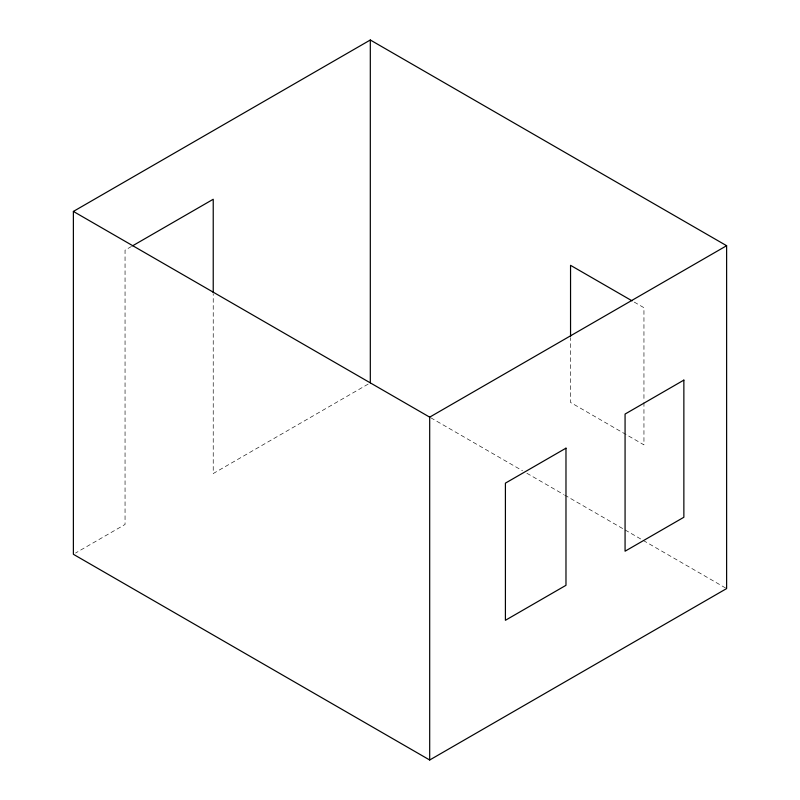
<?xml version="1.0" encoding="UTF-8"?>
<svg xmlns="http://www.w3.org/2000/svg" width="800" height="800" viewBox="0 0 800 800"><rect width="100%" height="100%" fill="white"/><g stroke="black" fill="none" stroke-linecap="round" stroke-linejoin="round"><path stroke-width="0.6" stroke-dasharray="4 3" d="M131.5 246.45L125.05 250.17L125.05 524.46L75.54 553.04M368.16 384.1L213.23 473.54L213.23 294.01M634.24 302.09L643.95 307.7L643.95 401.21M430.77 417.77L522.55 470.76M526.87 473.25L563.58 494.44M564.66 495.07L624.04 529.35M625.12 529.98L725.54 587.95M643.95 402.46L643.95 444.85L570.55 402.47L570.55 337.64"/><path stroke-width="1.2" d="M73.38 211.43L370.31 40L726.62 245.71L726.62 588.57L429.69 760L73.38 554.29L73.38 211.43L429.69 417.15L429.69 760M132.58 245.82L213.23 199.26L213.23 292.76M429.69 417.14L726.62 245.71M632.08 300.85L570.55 265.33L570.55 336.39M370.31 40L370.31 382.86M565.98 448.17L505.41 483.14L505.41 620.29L565.98 585.31L565.98 448.17M683.86 380.11L625.07 414.06L625.07 551.2L683.86 517.26L683.86 380.11"/></g></svg>
